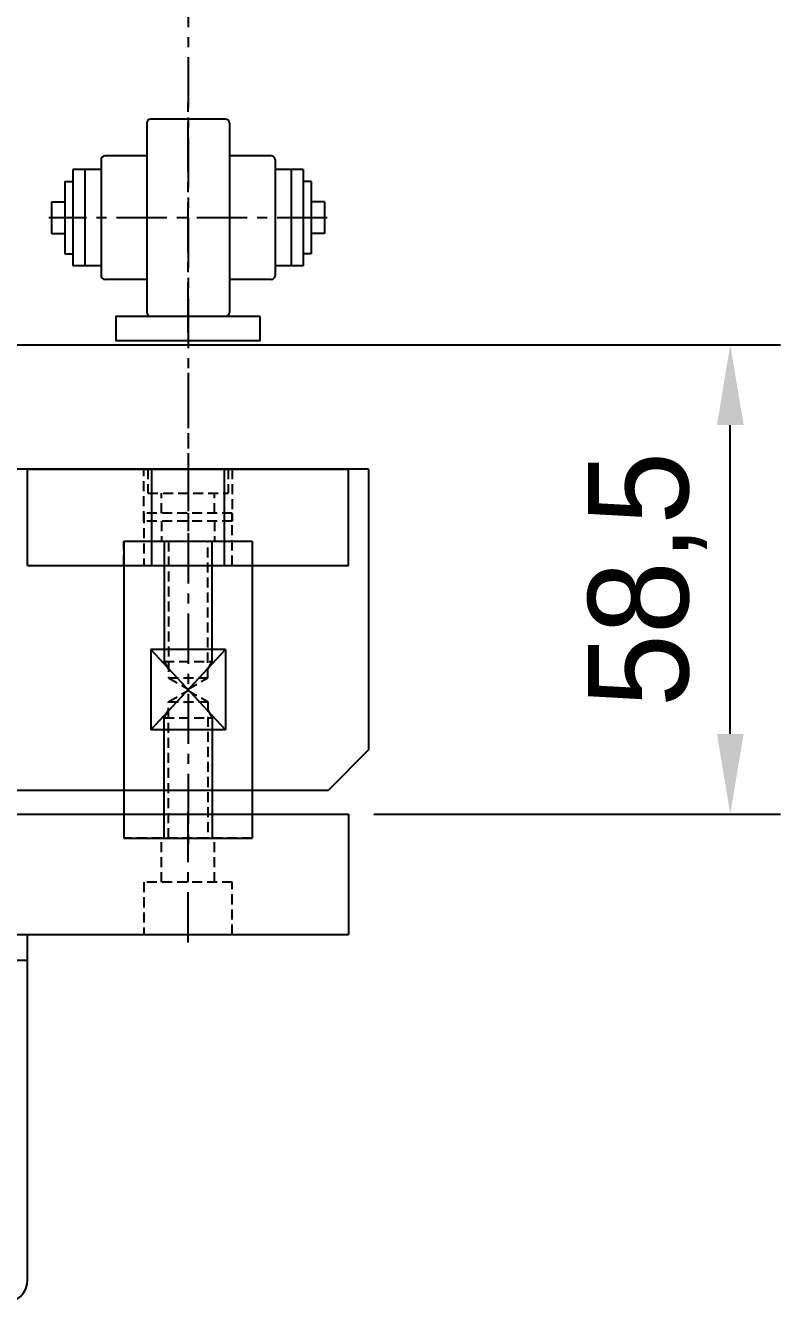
# Model space of a CAD drawing. Header units: inches. Extents: x 0 to 77285, y -118 to 40065.
# Drawn here: x 70275.2 to 70369.3, y 25183.2 to 25342.5 of the extents above; entities that cross this region are included whole.
import ezdxf

# ---------------------------------------------------------------- set-up
doc = ezdxf.new("R2010")
doc.units = ezdxf.units.IN
doc.header["$LTSCALE"] = 5
doc.header["$MEASUREMENT"] = 0
for name, pattern in [('CENTER', [2, 1.25, -0.25, 0.25, -0.25]), ('HIDDEN', [0.375, 0.25, -0.125]), ('PHANTOM', [2.5, 1.25, -0.25, 0.25, -0.25, 0.25, -0.25])]:
    doc.linetypes.add(name, pattern=pattern)
for name, color, linetype in [('11', 1, 'CENTER'), ('22', 2, 'HIDDEN'), ('77', 40, 'HIDDEN'), ('A', 8, 'Continuous'), ('B', 123, 'Continuous'), ('G', 231, 'Continuous'), ('T', 3, 'Continuous'), ('Y', 60, 'Continuous')]:
    doc.layers.add(name, color=color, linetype=linetype)
doc.layers.add('33', color=3, linetype='PHANTOM', lineweight=9)
doc.styles.add('SCI', font='')
doc.styles.get('SCI').set_extended_font_data('Gulim')
doc.dimstyles.new('SCH', dxfattribs={"dimtxt": 2.5, "dimasz": 2, "dimexe": 1.25, "dimexo": 0.625, "dimtad": 1, "dimdec": 8, "dimtxsty": 'SCI', "dimcen": 2.5, "dimclrd": 4, "dimclre": 4, "dimclrt": 7, "dimadec": 8, "dimazin": 2, "dimtfac": 1, "dimtdec": 8, "dimtmove": 0, "dimatfit": 3, "dimfxl": 1, "dimarcsym": 0})

# ---------------------------------------------------------------- blocks, each defined once
blk = doc.blocks.new('A$C5A8004F1')
at = {"layer": '11'}
for p, q in [((0, 41.34), (0, -60)), ((-22.5, 0), (22.5, 0))]:
    blk.add_line(p, q, dxfattribs=at)
blk = doc.blocks.new('A$C681845F8')
for p, q in [((12.2, 26.1), (12.2, 2.5)), ((22, 26.6), (12.7, 26.6)), ((22.5, 26.1), (22.5, 2.5)), ((6.5, 21.5), (6.5, 7.1)), ((12.2, 22), (7, 22)), ((27.7, 22), (22.5, 22)), ((28.2, 21.5), (28.2, 7.1)), ((3, 20.3), (3, 8.3)), ((6.5, 20.3), (3, 20.3)), ((4.5, 20.3), (4.5, 8.3)), ((31.7, 20.3), (28.2, 20.3)), ((30.2, 20.3), (30.2, 8.3)), ((31.7, 20.3), (31.7, 8.3)), ((2, 18.8), (2, 9.8)), ((2, 18.8), (3, 18.8)), ((32.7, 18.8), (31.7, 18.8)), ((32.7, 18.8), (32.7, 9.8)), ((0.35, 16.28), (0.35, 12.31)), ((0.35, 16.28), (2, 16.28)), ((34.35, 16.28), (32.7, 16.28)), ((34.35, 16.28), (34.35, 12.31)), ((0.35, 12.31), (2, 12.31)), ((34.35, 12.31), (32.7, 12.31)), ((2, 9.8), (3, 9.8)), ((32.7, 9.8), (31.7, 9.8)), ((6.5, 8.3), (3, 8.3)), ((31.7, 8.3), (28.2, 8.3)), ((12.2, 6.6), (7, 6.6)), ((27.7, 6.6), (22.5, 6.6)), ((22, 2), (12.7, 2))]:
    blk.add_line(p, q)
for centre, start, end in [((12.7, 26.1), 90, 180), ((22, 26.1), 0, 90), ((7, 21.5), 90, 180), ((27.7, 21.5), 0, 90), ((7, 7.1), 180, 270), ((27.7, 7.1), 270, 0), ((12.7, 2.5), 180, 270), ((22, 2.5), 270, 0)]:
    blk.add_arc(centre, 0.5, start, end)
at = {"layer": '11'}
for p, q in [((17.35, 0), (17.35, 28.6)), ((34.7, 14.3), (0, 14.3))]:
    blk.add_line(p, q, dxfattribs=at)
blk = doc.blocks.new('34543e5435435')
at = {"color": 6}
for p, q in [((-2.9, 1.8), (-2.9, 3.6)), ((-2.6, 3.9), (0, 3.9)), ((0.3, 3.6), (0.3, 0)), ((-4.3, 1.6), (-3.1, 1.6)), ((-3.1, 1.6), (-4.3, 1.6)), ((-4.6, -2.3), (-4.6, 1.3)), ((-4.6, 1.3), (-4.6, -2.3)), ((-1.4, -0.5), (-1.4, -2.3)), ((-1.4, -0.5), (-1.4, -2.3)), ((0, -0.3), (-1.2, -0.3)), ((-1.2, -0.3), (-0.2, -0.3)), ((-1.7, -2.6), (-4.3, -2.6)), ((-1.7, -2.6), (-4.3, -2.6))]:
    blk.add_line(p, q, dxfattribs=at)
for centre, radius, start, end in [((-2.6, 3.6), 0.3, 90, 180), ((0, 3.6), 0.3, 0, 90), ((-4.3, 1.3), 0.3, 90, 180), ((-4.3, 1.3), 0.3, 90, 180), ((-3.1, 1.8), 0.2, 270, 0), ((-3.1, 1.8), 0.2, 270, 0), ((0, 0), 0.3, 270, 0), ((-1.2, -0.5), 0.2, 90, 180), ((-1.2, -0.5), 0.2, 90, 180), ((-4.3, -2.3), 0.3, 180, 270), ((-4.3, -2.3), 0.3, 180, 270), ((-1.7, -2.3), 0.3, 270, 0), ((-1.7, -2.3), 0.3, 270, 0)]:
    blk.add_arc(centre, radius, start, end, dxfattribs=at)
blk = doc.blocks.new('A$C41a9233e')
at = {"layer": 'G'}
blk.add_lwpolyline([(-9, 19.77), (9, 19.77), (9, 16.77), (-9, 16.77)], close=True, dxfattribs=at)
blk.add_circle((-18.5, 102.48), 2.5, dxfattribs=at)
blk.add_blockref('A$C5A8004F1', (0, 60.73))
at = {"layer": 'B', "linetype": 'Continuous', "extrusion": (0, 0, -1), "zscale": -1}
for p in [(-17.35, 74.13), (-17.35, 17.77)]:
    blk.add_blockref('A$C681845F8', p, dxfattribs=at)
at = {"layer": 'G', "xscale": -1, "rotation": 270}
blk.add_blockref('34543e5435435', (-9.5, 80.43), dxfattribs=at)
at = {"layer": 'G', "rotation": 90.00000000000001}
blk.add_blockref('34543e5435435', (9.5, 80.43), dxfattribs=at)
blk = doc.blocks.new('ABC-20231201.094521')
at = {"linetype": 'Continuous'}
for p, q in [((190, 0), (-190, 0)), ((190, 0), (190, -35)), ((190, -35), (185, -40)), ((-185, -40), (185, -40))]:
    blk.add_line(p, q, dxfattribs=at)
at = {"layer": '11'}
blk.add_line((167.5, 12), (167.5, -18), dxfattribs=at)
blk = doc.blocks.new('A$C1862058d')
at = {"layer": 'A', "linetype": 'Continuous'}
blk.add_blockref('ABC-20231201.094521', (167.5, 0), dxfattribs=at)
blk = doc.blocks.new('A$C8d1595d3')
for p, q in [((2.5, 15), (377.5, 15)), ((377.5, 15), (377.5, 0)), ((2.5, 0), (377.5, 0))]:
    blk.add_line(p, q)
at = {"layer": '11'}
blk.add_line((357.5, -1), (357.5, 16), dxfattribs=at)
at = {"layer": '22'}
for p, q in [((349.5, 15), (349.5, 12)), ((365.5, 15), (365.5, 12)), ((365.5, 12), (349.5, 12)), ((354.2, 6.5), (354.2, 12)), ((360.8, 6.5), (360.8, 12)), ((363, 6.5), (352, 6.5)), ((352, 6.5), (352, 0)), ((363, 0), (363, 6.5))]:
    blk.add_line(p, q, dxfattribs=at)
blk = doc.blocks.new('A$C8b1ceeae')
for p, q in [((-10, 0), (10, 0)), ((-10, 0), (-10, -43)), ((10, 0), (10, -7)), ((100, 0), (120, 0)), ((100, 0), (100, -7)), ((120, -43), (120, 0)), ((-10, -3.2), (10, -3.2)), ((100, -3.2), (120, -3.2)), ((13, -10), (97, -10)), ((-7, -46), (117, -46))]:
    blk.add_line(p, q)
for centre in [(-5.5, -16.5), (115.5, -16.5), (-5.5, -39.5), (115.5, -39.5)]:
    blk.add_circle(centre, 1.62)
for centre, start, end in [((13, -7), 180, 270), ((97, -7), 270, 0), ((-7, -43), 180, 270), ((117, -43), 270, 0)]:
    blk.add_arc(centre, 3, start, end)
at = {"layer": '11'}
for p, q in [((0, -4.2), (0, 1)), ((110, -4.2), (110, 1)), ((-5.5, -13.5), (-5.5, -19.5)), ((115.5, -13.5), (115.5, -19.5)), ((-2.5, -16.5), (-8.5, -16.5)), ((118.5, -16.5), (112.5, -16.5)), ((-5.5, -36.5), (-5.5, -42.5)), ((115.5, -36.5), (115.5, -42.5)), ((-8.5, -39.5), (-2.5, -39.5)), ((118.5, -39.5), (112.5, -39.5))]:
    blk.add_line(p, q, dxfattribs=at)
at = {"layer": '22'}
for p, q in [((-3, -3.2), (-3, 0)), ((3, 0), (3, -3.2)), ((107, -3.2), (107, 0)), ((113, 0), (113, -3.2))]:
    blk.add_line(p, q, dxfattribs=at)
at = {"layer": 'T'}
for centre, start, end in [((-5.5, -16.5), 15, 285), ((115.5, -16.5), 255, 165), ((-5.5, -39.5), 255, 165), ((115.5, -39.5), 15, 285)]:
    blk.add_arc(centre, 2, start, end, dxfattribs=at)
blk = doc.blocks.new('A$C3dc8191a')
for p, q in [((0, 12), (40, 12)), ((0, 0), (0, 12)), ((15.5, 0), (15.5, 12)), ((24.5, 12), (24.5, 0)), ((40, 0), (40, 12)), ((0, 0), (40, 0))]:
    blk.add_line(p, q)
at = {"layer": '11'}
blk.add_line((20, 13), (20, -1), dxfattribs=at)
blk = doc.blocks.new('A$Ce1e81472')
for p, q in [((0, 12), (40, 12)), ((0, 0), (0, 12)), ((15, 12, 0), (15, 9, 0)), ((25, 12, 0), (25, 9, 0)), ((40, 0), (40, 12)), ((15, 9), (25, 9)), ((16.7, 6.5, 0), (16.7, 9, 0)), ((23.3, 6.5, 0), (23.3, 9, 0)), ((25.5, 6.5, 0), (14.5, 6.5, 0)), ((14.5, 6.5, 0), (14.5, 0, 0)), ((25.5, 0, 0), (25.5, 6.5, 0)), ((0, 0), (40, 0))]:
    blk.add_line(p, q)
at = {"layer": '11'}
blk.add_line((20, 13, 0), (20, -1, 0), dxfattribs=at)
blk = doc.blocks.new('A$Cb0f354e5')
for p, q in [((13, 37, 0), (-3, 37, 0)), ((-3, 37, 0), (-3, 0)), ((13, 37, 0), (13, 0)), ((0.34, 23.5, 0), (9.66, 23.5, 0)), ((0.34, 23.5, 0), (0.34, 13.5, 0)), ((9.66, 23.5, 0), (9.66, 13.5, 0)), ((0.34, 13.5, 0), (9.66, 13.5, 0)), ((13, 0), (-3, 0))]:
    blk.add_line(p, q)
at = {"layer": '11'}
blk.add_line((5, 38, 0), (5, -1), dxfattribs=at)
at = {"layer": '22'}
for p, q in [((2.54, 20, 0), (2.54, 37, 0)), ((7.46, 37, 0), (7.46, 20, 0)), ((8, 22, 0), (2, 22, 0)), ((5, 18.58, 0), (2.54, 20, 0)), ((7.46, 20, 0), (2.54, 20, 0)), ((7.46, 20, 0), (5, 18.58, 0)), ((5, 18.42, 0), (2.54, 17, 0)), ((7.46, 17, 0), (5, 18.42, 0)), ((2.54, 17, 0), (2.54, 0, 0)), ((7.46, 17, 0), (2.54, 17, 0)), ((7.46, 0, 0), (7.46, 17, 0)), ((8, 15, 0), (2, 15, 0))]:
    blk.add_line(p, q, dxfattribs=at)
at = {"layer": 'A'}
for p, q in [((9.66, 13.5, 0), (0.34, 23.5, 0)), ((0.34, 13.5, 0), (9.66, 23.5, 0))]:
    blk.add_line(p, q, dxfattribs=at)
at = {"layer": 'T'}
for p, q in [((2, 22, 0), (2, 37, 0)), ((8, 37, 0), (8, 22, 0)), ((2.54, 21.06, 0), (2, 22, 0)), ((8, 22, 0), (7.46, 21.06, 0)), ((2.54, 15.94, 0), (2, 15, 0)), ((8, 15, 0), (7.46, 15.94, 0)), ((2, 15, 0), (2, 0, 0)), ((8, 0, 0), (8, 15, 0))]:
    blk.add_line(p, q, dxfattribs=at)
blk = doc.blocks.new('A$Cc19e61f4')
for p, q in [((-20, 12), (20, 12)), ((-20, 0), (-20, 12)), ((-5.5, 5.5, 0), (-5.5, 12, 0)), ((5.5, 12, 0), (5.5, 5.5, 0)), ((20, 0), (20, 12)), ((5.5, 5.5, 0), (-5.5, 5.5, 0)), ((-3.3, 5.5, 0), (-3.3, 3, 0)), ((3.3, 5.5, 0), (3.3, 3, 0)), ((-8, 0), (-8, 3)), ((-8, 3), (8, 3)), ((8, 3), (8, 0)), ((-20, 0), (20, 0))]:
    blk.add_line(p, q)
at = {"layer": '11'}
blk.add_line((0, 13, 0), (0, -1, 0), dxfattribs=at)
blk = doc.blocks.new('A$C44923449')
for name, p in [('A$C3dc8191a', (315, 28, 0)), ('A$C8d1595d3', (-22.5, -18))]:
    blk.add_blockref(name, p)
at = {"xscale": -1}
blk.add_blockref('A$Cb0f354e5', (340, -6), dxfattribs=at)
at = {"layer": '22'}
blk.add_blockref('A$Cc19e61f4', (335, 28, 0), dxfattribs=at)
at = {"layer": '77'}
blk.add_blockref('A$Ce1e81472', (315, 28, 0), dxfattribs=at)
at = {"layer": 'Y'}
blk.add_blockref('A$C8b1ceeae', (195, -18), dxfattribs=at)
blk = doc.blocks.new('*D844')
at = {"color": 4, "lineweight": -2, "transparency": 16777216}
for p, q in [((70273.62, 25302.73), (70369.3, 25302.73)), ((70363.05, 25254.23), (70363.05, 25292.73)), ((70318.62, 25244.23), (70369.3, 25244.23))]:
    blk.add_line(p, q, dxfattribs=at)
at = {"color": 4, "transparency": 16777216}
for points in [[(70361.39, 25292.73), (70364.72, 25292.73), (70363.05, 25302.73)], [(70361.39, 25254.23), (70364.72, 25254.23), (70363.05, 25244.23)]]:
    blk.add_solid(points, dxfattribs=at)
at = {"layer": 'Defpoints', "color": 0, "transparency": 16777216}
for p in [(70270.49, 25302.73, 0), (70363.05, 25302.73), (70315.49, 25244.23, 0)]:
    blk.add_point(p, dxfattribs=at)
at = {"color": 7, "transparency": 16777216, "insert": (70352.74, 25273.48), "char_height": 12.5, "attachment_point": 5, "rotation": 90, "style": 'SCI'}
blk.add_mtext('58,5', dxfattribs=at)

msp = doc.modelspace()

# ---------------------------------------------------------------- block references
msp.add_blockref('A$C44923449', (69960.49460165, 25247.23021317, 0))
at = {"layer": '33', "xscale": -1}
msp.add_blockref('A$C41a9233e', (70295.49460165, 25286.50205642, 0), dxfattribs=at)
at = {"layer": 'A'}
msp.add_blockref('A$C1862058d', (69960.49460165, 25287.23021317, 0), dxfattribs=at)

# ---------------------------------------------------------------- dimensions: what is measured, and where the dimension line sits
dim = msp.add_linear_dim(base=(70363.0520808279, 25302.7302131725), p1=(70315.4946016468, 25244.2302131725, -0.0000000047), p2=(70270.4946016468, 25302.7302131725, -0.0000000047), angle=90, dimstyle='SCH', override={"dimscale": 5})
dim.commit()
dim.dimension.update_dxf_attribs({"geometry": '*D844', "text_midpoint": (70352.744990282, 25273.4802131725)})

doc.saveas('drawing.dxf')
